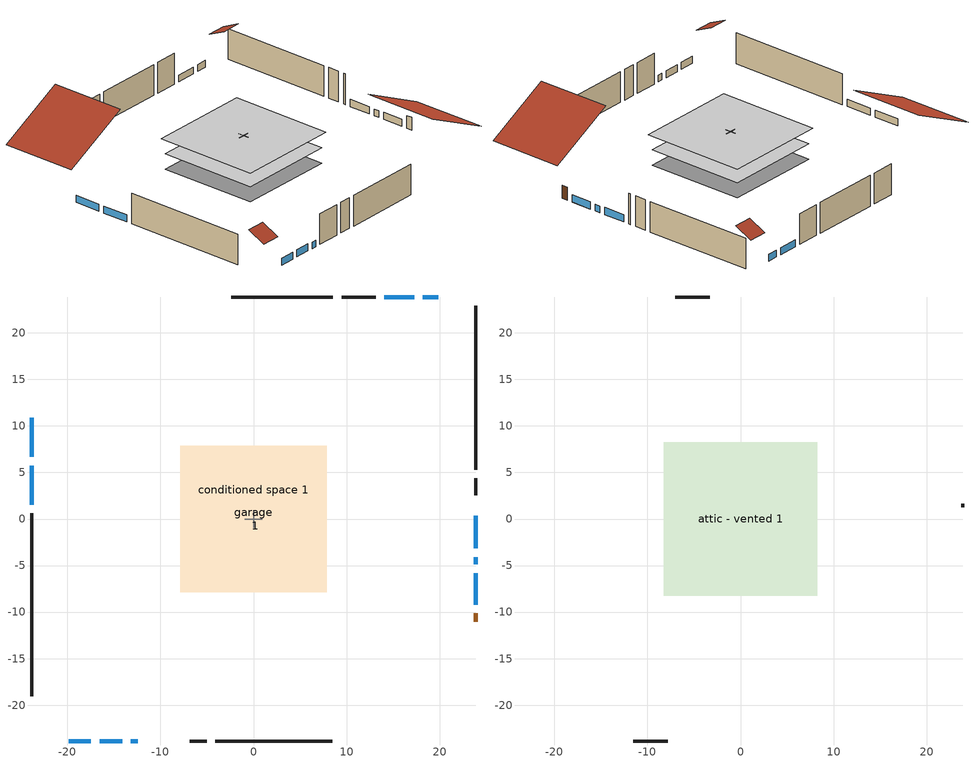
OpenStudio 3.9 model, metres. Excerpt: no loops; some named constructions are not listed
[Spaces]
garage 1
 floor foundation (Slab1 construction): -2.59,-2.59 -2.59,2.59 2.59,2.59 2.59,-2.59 z0
 wall outside (Wall1 construction): 13.12,23.85 9.46,23.85 z0:4.88
 wall outside (Wall2 construction): 23.85,2.54 23.85,4.37 z0:4.88
 wall outside (Wall12 construction): -6.87,-23.85 -5.04,-23.85 z0:4.88
 wall to conditioned space 1 (Wall5 construction Reversed): 0,0.91 0,-0.91 z0:4.88
 wall to conditioned space 1 (Wall6 construction Reversed): -0.91,0 0.91,0 z0:4.88
conditioned space 1
 floor to garage 1 (Floor1 construction): -2.59,-2.59 -2.59,2.59 2.59,2.59 2.59,-2.59 z0
 floor foundation (Slab2 construction): -7.84,-7.84 -7.84,7.84 7.84,7.84 7.84,-7.84 z0
 floor adiabatic (AdiabaticFloorConstruction): -7.84,-7.84 -7.84,7.84 7.84,7.84 7.84,-7.84 z2.44
 wall outside (Wall3 construction): -23.85,0.6 -23.85,-19.07 z0:4.88
 wall outside (Wall4 construction): 8.53,23.85 -2.4,23.85 z0:4.88
 wall outside (Wall7 construction): 23.85,5.3 23.85,22.92 z0:4.88
 wall outside (Wall8 construction): -4.12,-23.85 8.47,-23.85 z0:4.88
 wall outside (AdiabaticWallConstruction): -23.85,10.88 -23.85,6.67 / -23.85,5.74 -23.85,1.53 / 23.85,-9.19 23.85,-5.81 z0:1.13; 19.87,23.85 18.2,23.85 / -16.53,-23.85 -14.13,-23.85 / -19.87,-23.85 -17.46,-23.85 z0:1.1; 17.27,23.85 14.05,23.85 z0:1.07; 23.85,-4.89 23.85,-4.08 / -13.2,-23.85 -12.43,-23.85 z0:1.04; 23.85,-3.16 23.85,0.34 z0:1.16
 wall outside (AdiabaticWallConstruction 1): 23.85,-11.03 23.85,-10.12 z0:2.03
 window (WindowConstruction): -23.85,10.88 -23.85,6.67 z0:1.13
 window (WindowConstruction 1): -23.85,5.74 -23.85,1.53 z0:1.13
 window (WindowConstruction 2): 19.87,23.85 18.2,23.85 z0:1.1
 window (WindowConstruction 3): 17.27,23.85 14.05,23.85 z0:1.07
 window (WindowConstruction 4): 23.85,-9.19 23.85,-5.81 z0:1.13
 window (WindowConstruction 5): 23.85,-4.88 23.85,-4.09 z0:1.04
 window (WindowConstruction 6): 23.85,-3.16 23.85,0.34 z0:1.16
 window (WindowConstruction 7): -16.53,-23.85 -14.13,-23.85 z0:1.1
 window (WindowConstruction 8): -13.2,-23.85 -12.43,-23.85 z0:1.04
 window (WindowConstruction 9): -19.87,-23.85 -17.46,-23.85 z0:1.1
 door (Door): 23.85,-11.03 23.85,-10.12 z0:2.03
 ceiling adiabatic (AdiabaticFloorConstruction): 7.84,-7.84 7.84,7.84 -7.84,7.84 -7.84,-7.84 z2.44
attic - vented 1
 floor to conditioned space 1 (Floor2 construction Reversed): -8.26,-8.26 -8.26,8.26 8.26,8.26 8.26,-8.26 z4.88
 wall outside (Wall9 construction): -3.33,23.85 -7.02,23.85 z0:4.88
 wall outside (Wall10 construction): -11.5,-23.85 -7.8,-23.85 z0:4.88
 wall outside (Wall11 construction): 23.85,1.27 23.85,1.61 z0:4.88
 roof outside (Roof1 construction): -23.85,11.81,4.88 -13.08,11.81,10.26 -13.08,23.85,10.26 -23.85,23.85,4.88
 roof outside (Roof2 construction): 20.79,23.85,4.88 20.79,21.12,6.24 23.85,21.12,6.24 23.85,23.85,4.88
 roof outside (Roof3 construction): -20.79,-23.85,4.88 -20.79,-21.12,6.24 -23.85,-21.12,6.24 -23.85,-23.85,4.88
 roof outside (Roof4 construction): 23.85,-11.96,4.88 13.22,-11.96,10.19 13.22,-23.85,10.19 23.85,-23.85,4.88
[Material] Roughness=Rough
Name | Thickness {m} | Conductivity {W/m-K} | Density {kg/m3} | Specific Heat {J/kg-K} | Thermal Absorptance | Solar Absorptance | Visible Absorptance
gypsum board | 0.0127 | 0.160291 | 801 | 837.4 | 0.9 | 0.6 | 0.6
osb sheathing 0.5 in. 2; osb sheathing 0.5 in. 3 | 0.0127 | 0.115458 | 512.64 | 1214.23
wall stud and cavity 2 | 0.1397 | 0.335416 | 139.0536 | 1170.24 | 0.9 | 0.7 | 0.7
floor stud and cavity | 0.1397 | 0.923637 | 92.3553 | 1139.71 | 0.9 | 0.7 | 0.7
osb sheathing 0.75 in. | 0.01905 | 0.115458 | 512.64 | 1214.23 | 0.9 | 0.7 | 0.7
floor covering | 0.0127 | 0.0433444 | 54.468 | 1339.84 | 0.9 | 0.6 | 0.6
ceiling loosefill ins | 0.0846667 | 0.0480833 | 16.02 | 1046.75 | 0.9 | 0.7 | 0.7
ceiling stud and cavity | 0.1397 | 0.302811 | 65.682 | 1177.47 | 0.9 | 0.7 | 0.7
[Construction]
Wall5 construction: osb sheathing 0.5 in. 2, wall stud and cavity 2, gypsum board
Wall6 construction: osb sheathing 0.5 in. 3, wall stud and cavity 2, gypsum board
Floor1 construction Reversed: floor covering, osb sheathing 0.75 in., floor stud and cavity
Floor2 construction: ceiling loosefill ins, ceiling stud and cavity, gypsum board
[Schedule:Ruleset]
Name | Default Day Schedule
dhw fixtures schedule | dhw fixtures schedule default day
cooling season schedule | cooling season schedule default day
natural vent schedule | natural vent schedule default day
[Schedule:Day]
dhw fixtures schedule default day; dhw fixtures schedule day 1; cooling season schedule default day; cooling season schedule day; cooling season schedule day 2; natural vent schedule default day: 24, 0, 0
dhw fixtures schedule day: 1, 0, 0.139535, 2, 0, 0.0697674, 3, 0, 0.0465116, 4, 0, 0.0581395, 5, 0, 0.116279, 6, 0, 0.395349, 7, 0, 0.906977, 8, 0, 1, 9, 0, 0.930233, 10, 0, 0.77907, 11, 0, 0.651163, 12, 0, 0.546512, 13, 0, 0.465116, 14, 0, 0.406977, 15, 0, 0.383721, 16, 0, 0.360465, 17, 0, 0.44186, 18, 0, 0.593023, 20, 0, 0.697674, 21, 0, 0.639535, 22, 0, 0.55814, 23, 0, 0.44186, 24, 0, 0.302326
cooling season schedule day 1; natural vent schedule day: 24, 0, 1
[Schedule:Rule] Apply Monday=Yes; Apply Wednesday=Yes; Apply Friday=Yes; Date Specification Type=DateRange; Start Day=1
Name | Schedule Ruleset | Rule Order | Day Schedule | Apply Sunday | Apply Tuesday | Apply Thursday | Apply Saturday | Start Month | End Month | End Day
dhw fixtures schedule allday rule | dhw fixtures schedule | 1 | dhw fixtures schedule day | Yes | Yes | Yes | Yes | 1 | 12 | 31
dhw fixtures schedule allday rule 1 | dhw fixtures schedule | 0 | dhw fixtures schedule day 1 | Yes | Yes | Yes | Yes | 1 | 12 | 31
cooling season schedule allday rule | cooling season schedule | 2 | cooling season schedule day | Yes | Yes | Yes | Yes | 1 | 5 | 31
cooling season schedule allday rule 1 | cooling season schedule | 1 | cooling season schedule day 1 | Yes | Yes | Yes | Yes | 6 | 9 | 30
cooling season schedule allday rule 2 | cooling season schedule | 0 | cooling season schedule day 2 | Yes | Yes | Yes | Yes | 10 | 12 | 31
natural vent schedule rule | natural vent schedule | 0 | natural vent schedule day | No | No | No | No | 1 | 12 | 31
